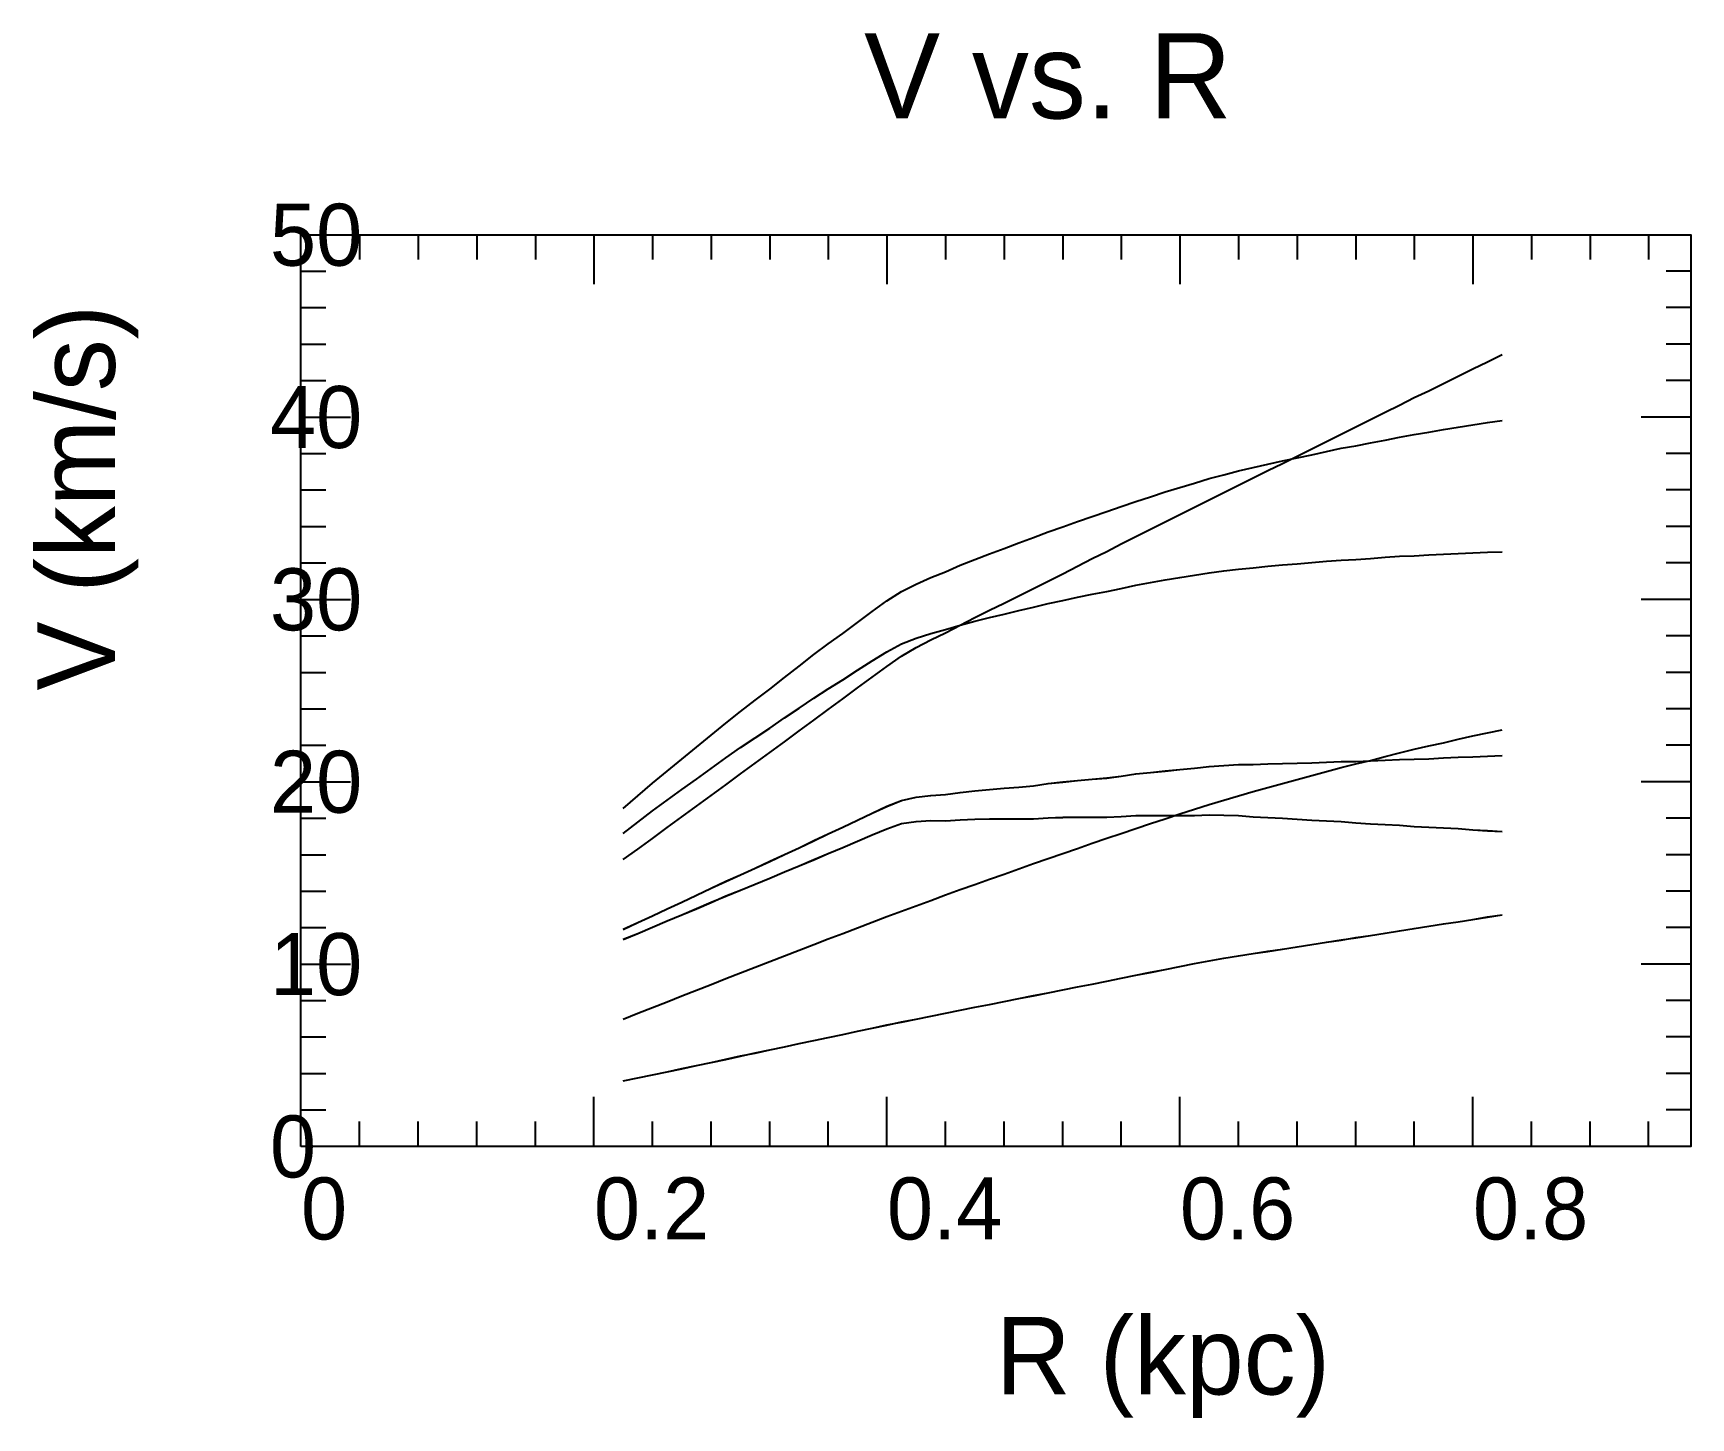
# Model space of a CAD drawing. Extents: x -35 to 179, y -35 to 144.
import ezdxf

# ---------------------------------------------------------------- set-up
doc = ezdxf.new("R2010")
doc.units = 0

msp = doc.modelspace()

# ---------------------------------------------------------------- linework, layer by layer
at = {"color": 0}
for p, q in [((7.55, 117.62), (7.55, 114.42)), ((15.11, 117.62), (15.11, 114.42)), ((22.66, 117.62), (22.66, 114.42)), ((30.22, 117.62), (30.22, 114.42)), ((37.77, 117.62), (37.77, 111.22)), ((45.33, 117.62), (45.33, 114.42)), ((52.88, 117.62), (52.88, 114.42)), ((60.44, 117.62), (60.44, 114.42)), ((67.99, 117.62), (67.99, 114.42)), ((75.55, 117.62), (75.55, 111.22)), ((83.1, 117.62), (83.1, 114.42)), ((90.66, 117.62), (90.66, 114.42)), ((98.21, 117.62), (98.21, 114.42)), ((105.77, 117.62), (105.77, 114.42)), ((113.32, 117.62), (113.32, 111.22)), ((120.88, 117.62), (120.88, 114.42)), ((128.43, 117.62), (128.43, 114.42)), ((135.99, 117.62), (135.99, 114.42)), ((143.54, 117.62), (143.54, 114.42)), ((151.1, 117.62), (151.1, 111.22)), ((158.65, 117.62), (158.65, 114.42)), ((166.21, 117.62), (166.21, 114.42)), ((173.76, 117.62), (173.76, 114.42)), ((0, 112.92), (3.2, 112.92)), ((179.2, 112.92), (176, 112.92)), ((0, 108.22), (3.2, 108.22)), ((179.2, 108.22), (176, 108.22)), ((0, 103.51), (3.2, 103.51)), ((179.2, 103.51), (176, 103.51)), ((0, 98.81), (3.2, 98.81)), ((179.2, 98.81), (176, 98.81)), ((0, 94.1), (6.4, 94.1)), ((179.2, 94.1), (172.8, 94.1)), ((0, 89.39), (3.2, 89.39)), ((179.2, 89.39), (176, 89.39)), ((0, 84.69), (3.2, 84.69)), ((179.2, 84.69), (176, 84.69)), ((0, 79.98), (3.2, 79.98)), ((179.2, 79.98), (176, 79.98)), ((0, 75.28), (3.2, 75.28)), ((179.2, 75.28), (176, 75.28)), ((0, 70.58), (6.4, 70.58)), ((179.2, 70.58), (172.8, 70.58)), ((0, 65.87), (3.2, 65.87)), ((179.2, 65.87), (176, 65.87)), ((0, 61.16), (3.2, 61.16)), ((179.2, 61.16), (176, 61.16)), ((0, 56.46), (3.2, 56.46)), ((179.2, 56.46), (176, 56.46)), ((0, 51.76), (3.2, 51.76)), ((179.2, 51.76), (176, 51.76)), ((0, 47.05), (6.4, 47.05)), ((179.2, 47.05), (172.8, 47.05)), ((0, 42.34), (3.2, 42.34)), ((179.2, 42.34), (176, 42.34)), ((0, 37.64), (3.2, 37.64)), ((179.2, 37.64), (176, 37.64)), ((0, 32.94), (3.2, 32.94)), ((179.2, 32.94), (176, 32.94)), ((0, 28.23), (3.2, 28.23)), ((179.2, 28.23), (176, 28.23)), ((0, 23.52), (6.4, 23.52)), ((179.2, 23.52), (172.8, 23.52)), ((0, 18.82), (3.2, 18.82)), ((179.2, 18.82), (176, 18.82)), ((0, 14.12), (3.2, 14.12)), ((179.2, 14.12), (176, 14.12)), ((0, 9.41), (3.2, 9.41)), ((179.2, 9.41), (176, 9.41)), ((0, 4.71), (3.2, 4.71)), ((37.77, 0), (37.77, 6.4)), ((75.55, 0), (75.55, 6.4)), ((113.32, 0), (113.32, 6.4)), ((151.1, 0), (151.1, 6.4)), ((179.2, 4.71), (176, 4.71)), ((7.55, 0), (7.55, 3.2)), ((15.11, 0), (15.11, 3.2)), ((22.66, 0), (22.66, 3.2)), ((30.22, 0), (30.22, 3.2)), ((45.33, 0), (45.33, 3.2)), ((52.88, 0), (52.88, 3.2)), ((60.44, 0), (60.44, 3.2)), ((67.99, 0), (67.99, 3.2)), ((83.1, 0), (83.1, 3.2)), ((90.66, 0), (90.66, 3.2)), ((98.21, 0), (98.21, 3.2)), ((105.77, 0), (105.77, 3.2)), ((120.88, 0), (120.88, 3.2)), ((128.43, 0), (128.43, 3.2)), ((135.99, 0), (135.99, 3.2)), ((143.54, 0), (143.54, 3.2)), ((158.65, 0), (158.65, 3.2)), ((166.21, 0), (166.21, 3.2)), ((173.76, 0), (173.76, 3.2))]:
    msp.add_line(p, q, dxfattribs=at)
msp.add_lwpolyline([(0, 0), (0, 117.62), (179.2, 117.62), (179.2, 0)], close=True, dxfattribs=at)
at = {"color": 6}
for points in [[(41.55, 37), (43.44, 38.33), (45.33, 39.74), (47.22, 41.13), (49.11, 42.52), (51, 43.91), (52.88, 45.29), (54.77, 46.67), (56.66, 48.07), (58.55, 49.45), (60.44, 50.83), (62.33, 52.2), (64.22, 53.61), (66.11, 55), (67.99, 56.38), (69.88, 57.76), (71.77, 59.15), (73.66, 60.53), (75.55, 61.91), (77.44, 63.26), (79.33, 64.35), (81.22, 65.34), (83.1, 66.28), (84.99, 67.26), (86.88, 68.22), (88.77, 69.18), (90.66, 70.1), (92.55, 71.05), (94.44, 71.99), (96.32, 72.93), (98.21, 73.88), (100.1, 74.85), (101.99, 75.83), (103.88, 76.76), (105.77, 77.74), (107.66, 78.7), (109.55, 79.64), (111.43, 80.59), (113.32, 81.53), (115.21, 82.46), (117.1, 83.41), (118.99, 84.37), (120.88, 85.32), (122.77, 86.24), (124.66, 87.18), (126.54, 88.12), (128.43, 89.07), (130.32, 90), (132.21, 90.95), (134.1, 91.89), (135.99, 92.83), (137.88, 93.78), (139.77, 94.72), (141.65, 95.65), (143.54, 96.61), (145.43, 97.5), (147.32, 98.43), (149.21, 99.37), (151.1, 100.31), (152.99, 101.24), (154.88, 102.17)], [(41.55, 8.47), (43.44, 8.84), (45.33, 9.23), (47.22, 9.63), (49.11, 10.04), (51, 10.45), (52.88, 10.84), (54.77, 11.23), (56.66, 11.65), (58.55, 12.06), (60.44, 12.46), (62.33, 12.85), (64.22, 13.27), (66.11, 13.66), (67.99, 14.05), (69.88, 14.45), (71.77, 14.86), (73.66, 15.26), (75.55, 15.66), (77.44, 16.06), (79.33, 16.44), (81.22, 16.82), (83.1, 17.2), (84.99, 17.58), (86.88, 17.95), (88.77, 18.32), (90.66, 18.69), (92.55, 19.07), (94.44, 19.45), (96.32, 19.83), (98.21, 20.21), (100.1, 20.58), (101.99, 20.95), (103.88, 21.33), (105.77, 21.7), (107.66, 22.09), (109.55, 22.47), (111.43, 22.84), (113.32, 23.21), (115.21, 23.58), (117.1, 23.96), (118.99, 24.28), (120.88, 24.59), (122.77, 24.87), (124.66, 25.18), (126.54, 25.47), (128.43, 25.77), (130.32, 26.05), (132.21, 26.34), (134.1, 26.63), (135.99, 26.94), (137.88, 27.23), (139.77, 27.52), (141.65, 27.81), (143.54, 28.1), (145.43, 28.4), (147.32, 28.71), (149.21, 28.99), (151.1, 29.28), (152.99, 29.58), (154.88, 29.89)]]:
    msp.add_lwpolyline(points, dxfattribs=at)
at = {"color": 3}
for points in [[(41.55, 43.6), (43.44, 45.23), (45.33, 46.85), (47.22, 48.4), (49.11, 49.96), (51, 51.49), (52.88, 53.06), (54.77, 54.61), (56.66, 56.12), (58.55, 57.56), (60.44, 59.01), (62.33, 60.51), (64.22, 61.98), (66.11, 63.45), (67.99, 64.83), (69.88, 66.19), (71.77, 67.61), (73.66, 69.01), (75.55, 70.38), (77.44, 71.58), (79.33, 72.53), (81.22, 73.39), (83.1, 74.15), (84.99, 74.97), (86.88, 75.72), (88.77, 76.44), (90.66, 77.15), (92.55, 77.85), (94.44, 78.55), (96.32, 79.28), (98.21, 79.94), (100.1, 80.61), (101.99, 81.26), (103.88, 81.91), (105.77, 82.55), (107.66, 83.22), (109.55, 83.82), (111.43, 84.43), (113.32, 85.02), (115.21, 85.57), (117.1, 86.16), (118.99, 86.66), (120.88, 87.15), (122.77, 87.58), (124.66, 88.02), (126.54, 88.44), (128.43, 88.83), (130.32, 89.24), (132.21, 89.66), (134.1, 90.07), (135.99, 90.4), (137.88, 90.75), (139.77, 91.13), (141.65, 91.51), (143.54, 91.83), (145.43, 92.15), (147.32, 92.47), (149.21, 92.8), (151.1, 93.1), (152.99, 93.4), (154.88, 93.66)], [(41.55, 16.44), (43.44, 17.18), (45.33, 17.93), (47.22, 18.67), (49.11, 19.42), (51, 20.16), (52.88, 20.91), (54.77, 21.65), (56.66, 22.41), (58.55, 23.13), (60.44, 23.85), (62.33, 24.59), (64.22, 25.34), (66.11, 26.07), (67.99, 26.77), (69.88, 27.48), (71.77, 28.21), (73.66, 28.94), (75.55, 29.67), (77.44, 30.36), (79.33, 31.04), (81.22, 31.74), (83.1, 32.45), (84.99, 33.14), (86.88, 33.8), (88.77, 34.46), (90.66, 35.14), (92.55, 35.82), (94.44, 36.5), (96.32, 37.15), (98.21, 37.78), (100.1, 38.45), (101.99, 39.11), (103.88, 39.77), (105.77, 40.39), (107.66, 41.03), (109.55, 41.65), (111.43, 42.28), (113.32, 42.91), (115.21, 43.51), (117.1, 44.11), (118.99, 44.67), (120.88, 45.24), (122.77, 45.78), (124.66, 46.3), (126.54, 46.83), (128.43, 47.33), (130.32, 47.85), (132.21, 48.36), (134.1, 48.87), (135.99, 49.34), (137.88, 49.8), (139.77, 50.29), (141.65, 50.77), (143.54, 51.23), (145.43, 51.66), (147.32, 52.08), (149.21, 52.52), (151.1, 52.95), (152.99, 53.37), (154.88, 53.73)]]:
    msp.add_lwpolyline(points, dxfattribs=at)
at = {"color": 4}
for points in [[(41.55, 43.6), (43.44, 45.23), (45.33, 46.85), (47.22, 48.4), (49.11, 49.96), (51, 51.49), (52.88, 53.06), (54.77, 54.61), (56.66, 56.12), (58.55, 57.56), (60.44, 59.01), (62.33, 60.51), (64.22, 61.98), (66.11, 63.45), (67.99, 64.83), (69.88, 66.19), (71.77, 67.61), (73.66, 69.01), (75.55, 70.38), (77.44, 71.58), (79.33, 72.53), (81.22, 73.39), (83.1, 74.15), (84.99, 74.97), (86.88, 75.72), (88.77, 76.44), (90.66, 77.15), (92.55, 77.85), (94.44, 78.55), (96.32, 79.28), (98.21, 79.94), (100.1, 80.61), (101.99, 81.26), (103.88, 81.91), (105.77, 82.55), (107.66, 83.22), (109.55, 83.82), (111.43, 84.43), (113.32, 85.02), (115.21, 85.57), (117.1, 86.16), (118.99, 86.66), (120.88, 87.15), (122.77, 87.58), (124.66, 88.02), (126.54, 88.44), (128.43, 88.83), (130.32, 89.24), (132.21, 89.66), (134.1, 90.07), (135.99, 90.4), (137.88, 90.75), (139.77, 91.13), (141.65, 91.51), (143.54, 91.83), (145.43, 92.15), (147.32, 92.47), (149.21, 92.8), (151.1, 93.1), (152.99, 93.4), (154.88, 93.66)], [(41.55, 40.38), (43.44, 41.84), (45.33, 43.28), (47.22, 44.66), (49.11, 46.03), (51, 47.38), (52.88, 48.77), (54.77, 50.14), (56.66, 51.46), (58.55, 52.71), (60.44, 53.98), (62.33, 55.29), (64.22, 56.56), (66.11, 57.85), (67.99, 59.04), (69.88, 60.21), (71.77, 61.44), (73.66, 62.64), (75.55, 63.82), (77.44, 64.83), (79.33, 65.55), (81.22, 66.17), (83.1, 66.67), (84.99, 67.25), (86.88, 67.76), (88.77, 68.23), (90.66, 68.68), (92.55, 69.12), (94.44, 69.55), (96.32, 70.03), (98.21, 70.44), (100.1, 70.85), (101.99, 71.23), (103.88, 71.61), (105.77, 71.99), (107.66, 72.41), (109.55, 72.75), (111.43, 73.08), (113.32, 73.39), (115.21, 73.68), (117.1, 74.01), (118.99, 74.26), (120.88, 74.49), (122.77, 74.66), (124.66, 74.85), (126.54, 75.02), (128.43, 75.17), (130.32, 75.32), (132.21, 75.49), (134.1, 75.65), (135.99, 75.74), (137.88, 75.86), (139.77, 76), (141.65, 76.14), (143.54, 76.21), (145.43, 76.31), (147.32, 76.41), (149.21, 76.51), (151.1, 76.57), (152.99, 76.65), (154.88, 76.72)], [(41.55, 16.44), (43.44, 17.18), (45.33, 17.93), (47.22, 18.67), (49.11, 19.42), (51, 20.16), (52.88, 20.91), (54.77, 21.65), (56.66, 22.41), (58.55, 23.13), (60.44, 23.85), (62.33, 24.59), (64.22, 25.34), (66.11, 26.07), (67.99, 26.77), (69.88, 27.48), (71.77, 28.21), (73.66, 28.94), (75.55, 29.67), (77.44, 30.36), (79.33, 31.04), (81.22, 31.74), (83.1, 32.45), (84.99, 33.14), (86.88, 33.8), (88.77, 34.46), (90.66, 35.14), (92.55, 35.82), (94.44, 36.5), (96.32, 37.15), (98.21, 37.78), (100.1, 38.45), (101.99, 39.11), (103.88, 39.77), (105.77, 40.39), (107.66, 41.03), (109.55, 41.65), (111.43, 42.28), (113.32, 42.91), (115.21, 43.51), (117.1, 44.11), (118.99, 44.67), (120.88, 45.24), (122.77, 45.78), (124.66, 46.3), (126.54, 46.83), (128.43, 47.33), (130.32, 47.85), (132.21, 48.36), (134.1, 48.87), (135.99, 49.34), (137.88, 49.8), (139.77, 50.29), (141.65, 50.77), (143.54, 51.23), (145.43, 51.66), (147.32, 52.08), (149.21, 52.52), (151.1, 52.95), (152.99, 53.37), (154.88, 53.73)]]:
    msp.add_lwpolyline(points, dxfattribs=at)
at = {"color": 1}
msp.add_lwpolyline([(41.55, 28.03), (43.44, 28.88), (45.33, 29.76), (47.22, 30.64), (49.11, 31.51), (51, 32.42), (52.88, 33.31), (54.77, 34.2), (56.66, 35.03), (58.55, 35.91), (60.44, 36.79), (62.33, 37.68), (64.22, 38.53), (66.11, 39.42), (67.99, 40.32), (69.88, 41.2), (71.77, 42.09), (73.66, 42.98), (75.55, 43.85), (77.44, 44.65), (79.33, 45.05), (81.22, 45.29), (83.1, 45.4), (84.99, 45.64), (86.88, 45.86), (88.77, 46.06), (90.66, 46.2), (92.55, 46.35), (94.44, 46.51), (96.32, 46.81), (98.21, 47.02), (100.1, 47.2), (101.99, 47.37), (103.88, 47.53), (105.77, 47.78), (107.66, 48.05), (109.55, 48.26), (111.43, 48.43), (113.32, 48.61), (115.21, 48.79), (117.1, 49.03), (118.99, 49.16), (120.88, 49.26), (122.77, 49.27), (124.66, 49.35), (126.54, 49.41), (128.43, 49.44), (130.32, 49.5), (132.21, 49.57), (134.1, 49.66), (135.99, 49.68), (137.88, 49.75), (139.77, 49.83), (141.65, 49.93), (143.54, 49.94), (145.43, 50.02), (147.32, 50.13), (149.21, 50.22), (151.1, 50.25), (152.99, 50.33), (154.88, 50.45)], dxfattribs=at)
at = {"color": 2}
for points in [[(41.55, 27.99), (43.44, 28.87), (45.33, 29.77), (47.22, 30.64), (49.11, 31.51), (51, 32.4), (52.88, 33.31), (54.77, 34.21), (56.66, 35.06), (58.55, 35.9), (60.44, 36.77), (62.33, 37.67), (64.22, 38.54), (66.11, 39.45), (67.99, 40.32), (69.88, 41.17), (71.77, 42.08), (73.66, 42.99), (75.55, 43.88), (77.44, 44.65), (79.33, 45.04), (81.22, 45.29), (83.1, 45.41), (84.99, 45.65), (86.88, 45.86), (88.77, 46.05), (90.66, 46.2), (92.55, 46.35), (94.44, 46.52), (96.32, 46.81), (98.21, 47.01), (100.1, 47.2), (101.99, 47.37), (103.88, 47.54), (105.77, 47.78), (107.66, 48.05), (109.55, 48.25), (111.43, 48.44), (113.32, 48.62), (115.21, 48.79), (117.1, 49.03), (118.99, 49.16), (120.88, 49.26), (122.77, 49.27), (124.66, 49.35), (126.54, 49.41), (128.43, 49.44), (130.32, 49.5), (132.21, 49.58), (134.1, 49.66), (135.99, 49.68), (137.88, 49.75), (139.77, 49.84), (141.65, 49.93), (143.54, 49.95), (145.43, 50.02), (147.32, 50.13), (149.21, 50.22), (151.1, 50.26), (152.99, 50.34), (154.88, 50.45)], [(41.55, 26.68), (43.44, 27.49), (45.33, 28.3), (47.22, 29.09), (49.11, 29.87), (51, 30.67), (52.88, 31.49), (54.77, 32.31), (56.66, 33.07), (58.55, 33.82), (60.44, 34.59), (62.33, 35.41), (64.22, 36.19), (66.11, 37.01), (67.99, 37.79), (69.88, 38.56), (71.77, 39.37), (73.66, 40.19), (75.55, 40.99), (77.44, 41.66), (79.33, 41.93), (81.22, 42.05), (83.1, 42.02), (84.99, 42.13), (86.88, 42.21), (88.77, 42.25), (90.66, 42.25), (92.55, 42.25), (94.44, 42.26), (96.32, 42.4), (98.21, 42.45), (100.1, 42.48), (101.99, 42.48), (103.88, 42.49), (105.77, 42.56), (107.66, 42.68), (109.55, 42.71), (111.43, 42.71), (113.32, 42.72), (115.21, 42.71), (117.1, 42.78), (118.99, 42.75), (120.88, 42.68), (122.77, 42.53), (124.66, 42.44), (126.54, 42.33), (128.43, 42.2), (130.32, 42.08), (132.21, 42), (134.1, 41.92), (135.99, 41.74), (137.88, 41.63), (139.77, 41.55), (141.65, 41.46), (143.54, 41.29), (145.43, 41.18), (147.32, 41.09), (149.21, 41), (151.1, 40.85), (152.99, 40.74), (154.88, 40.64)], [(41.55, 8.46), (43.44, 8.84), (45.33, 9.24), (47.22, 9.63), (49.11, 10.03), (51, 10.44), (52.88, 10.84), (54.77, 11.24), (56.66, 11.67), (58.55, 12.05), (60.44, 12.45), (62.33, 12.85), (64.22, 13.27), (66.11, 13.67), (67.99, 14.05), (69.88, 14.44), (71.77, 14.85), (73.66, 15.27), (75.55, 15.67), (77.44, 16.05), (79.33, 16.43), (81.22, 16.81), (83.1, 17.2), (84.99, 17.59), (86.88, 17.95), (88.77, 18.31), (90.66, 18.69), (92.55, 19.07), (94.44, 19.46), (96.32, 19.83), (98.21, 20.19), (100.1, 20.57), (101.99, 20.95), (103.88, 21.33), (105.77, 21.7), (107.66, 22.08), (109.55, 22.46), (111.43, 22.84), (113.32, 23.22), (115.21, 23.58), (117.1, 23.96), (118.99, 24.28), (120.88, 24.59), (122.77, 24.88), (124.66, 25.17), (126.54, 25.47), (128.43, 25.76), (130.32, 26.05), (132.21, 26.35), (134.1, 26.64), (135.99, 26.93), (137.88, 27.22), (139.77, 27.52), (141.65, 27.81), (143.54, 28.11), (145.43, 28.4), (147.32, 28.7), (149.21, 28.99), (151.1, 29.29), (152.99, 29.61), (154.88, 29.89)]]:
    msp.add_lwpolyline(points, dxfattribs=at)
at = {"color": 5}
msp.add_lwpolyline([(41.55, 26.72), (43.44, 27.49), (45.33, 28.29), (47.22, 29.09), (49.11, 29.87), (51, 30.69), (52.88, 31.5), (54.77, 32.3), (56.66, 33.04), (58.55, 33.82), (60.44, 34.62), (62.33, 35.42), (64.22, 36.18), (66.11, 36.98), (67.99, 37.79), (69.88, 38.58), (71.77, 39.38), (73.66, 40.18), (75.55, 40.96), (77.44, 41.66), (79.33, 41.94), (81.22, 42.05), (83.1, 42.02), (84.99, 42.12), (86.88, 42.2), (88.77, 42.26), (90.66, 42.25), (92.55, 42.25), (94.44, 42.25), (96.32, 42.4), (98.21, 42.46), (100.1, 42.48), (101.99, 42.48), (103.88, 42.48), (105.77, 42.56), (107.66, 42.68), (109.55, 42.71), (111.43, 42.71), (113.32, 42.71), (115.21, 42.71), (117.1, 42.78), (118.99, 42.75), (120.88, 42.68), (122.77, 42.53), (124.66, 42.44), (126.54, 42.33), (128.43, 42.2), (130.32, 42.08), (132.21, 41.99), (134.1, 41.91), (135.99, 41.74), (137.88, 41.63), (139.77, 41.54), (141.65, 41.46), (143.54, 41.29), (145.43, 41.18), (147.32, 41.09), (149.21, 41), (151.1, 40.84), (152.99, 40.73), (154.88, 40.65)], dxfattribs=at)

# ---------------------------------------------------------------- texts
at = {"color": 0}
for s, height, p in [('V vs. R', 11, (72.6, 132.62)), ('50', 8, (-4, 113.62)), ('40', 8, (-4, 90.1)), ('30', 8, (-4, 66.58)), ('20', 8, (-4, 43.05)), ('10', 8, (-4, 19.52)), ('0', 8, (-4, -4)), ('0', 8, (0, -12)), ('0.2', 8, (37.77, -12)), ('0.4', 8, (75.55, -12)), ('0.6', 8, (113.32, -12)), ('0.8', 8, (151.1, -12)), ('R (kpc)', 10, (89.6, -32))]:
    msp.add_text(s, height=height, dxfattribs=at).set_placement(p)
msp.add_text('V (km/s)', height=10, rotation=90, dxfattribs=at).set_placement((-24, 58.81))

doc.saveas('drawing.dxf')
